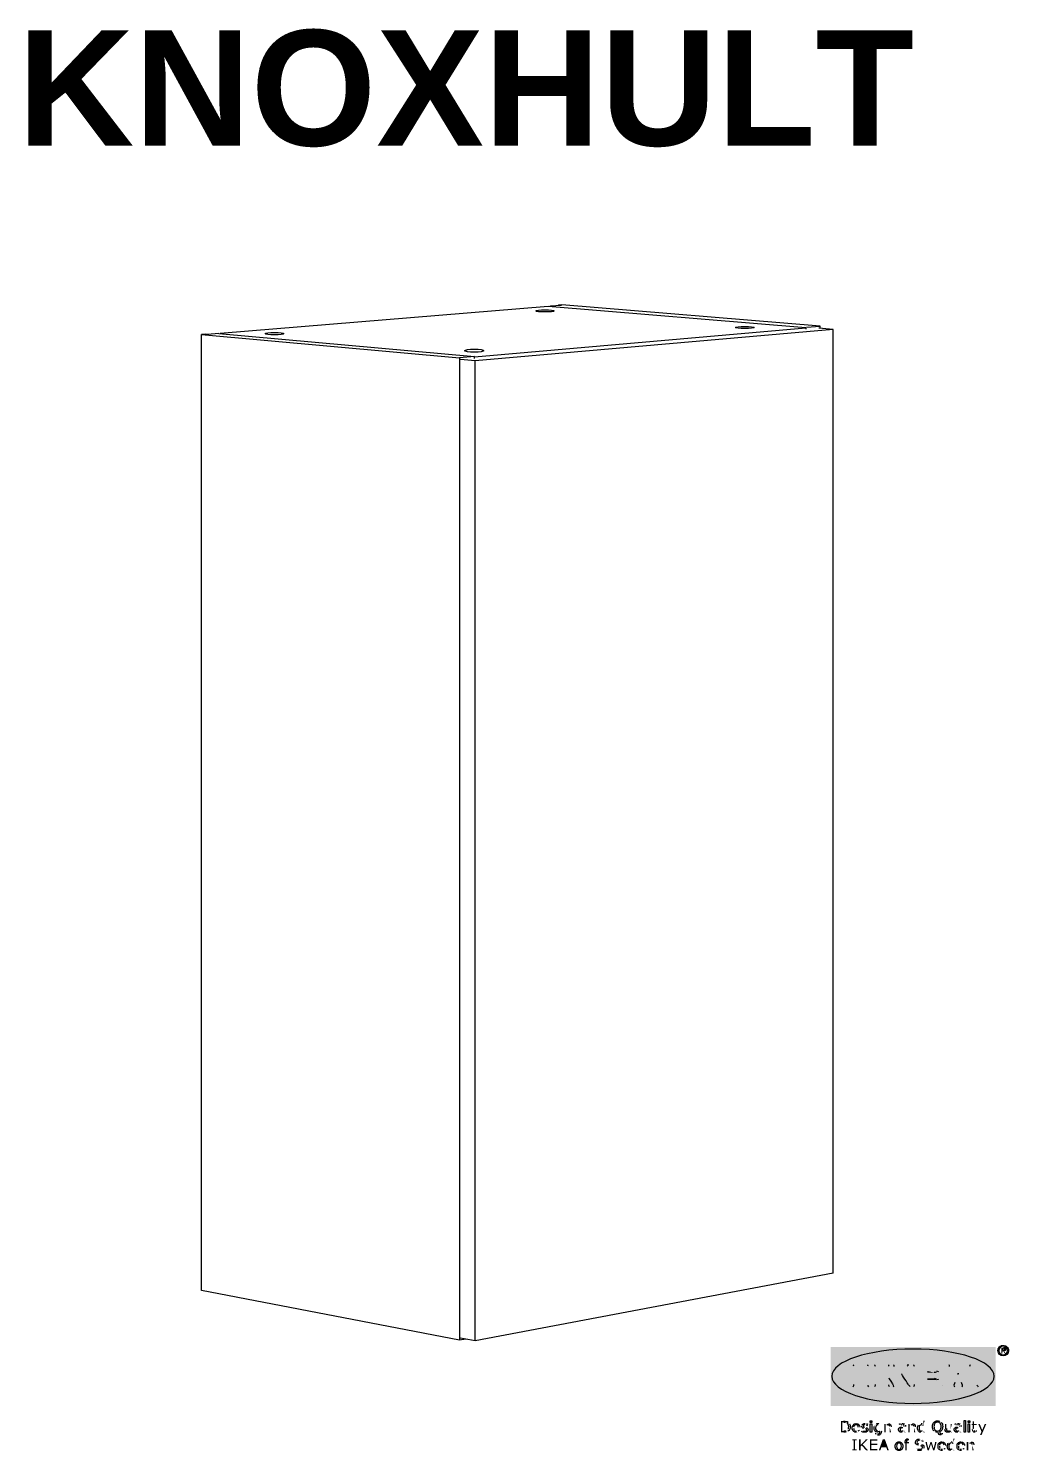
# Model space of a CAD drawing. Header units: metres. Extents: x -8.4 to 7.9, y -3.9 to 2.
# Drawn here: x -0.077 to 0.692, y -0.026 to 1.09 of the extents above; entities that cross this region are included whole.
import ezdxf

# ---------------------------------------------------------------- set-up
doc = ezdxf.new("R2010")
doc.units = ezdxf.units.M
doc.header["$MEASUREMENT"] = 0
for name, color, linetype, lineweight in [('PDF2_Geometry_Num_Penna__7', 7, 'Continuous', 18), ('PDF2_Solid Fills_Num_Penna__7', 7, 'Continuous', 18), ('PDF2_Text_Num_Penna__7', 7, 'Continuous', 18)]:
    doc.layers.add(name, color=color, linetype=linetype, lineweight=lineweight)
doc.styles.add('GENERATED_STYLE_1', font='')
doc.styles.get('GENERATED_STYLE_1').set_extended_font_data('Arial', bold=True)

msp = doc.modelspace()

# ---------------------------------------------------------------- hatches: boundary and pattern name
at = {"layer": 'PDF2_Geometry_Num_Penna__7', "linetype": 'Continuous', "lineweight": 18}
for points in [[(0.6866, 0.0504), (0.6877, 0.0552), (0.6859, 0.0552), (0.6859, 0.0504)], [(0.6881, 0.0525), (0.6866, 0.0525), (0.6874, 0.0525), (0.6887, 0.0504), (0.6895, 0.0504)], [(0.6334, 0.0355), (0.6278, 0.0369), (0.6278, 0.0355)], [(0.6611, 0.0402, 0.00499), (0.6668, 0.0258)], [(0.617, 0.0245), (0.6368, 0.0245), (0.6368, 0.0303), (0.6353, 0.0299), (0.6355, 0.0298), (0.6349, 0.0298)], [(0.6278, 0.0311), (0.6278, 0.0298), (0.6349, 0.0298), (0.6353, 0.0299), (0.6333, 0.0311)], [(0.6388, 0.0245, 0.102819), (0.6398, 0.0258)], [(0.5602, -0.0112), (0.5624, -0.0112), (0.5624, -0.0102), (0.5613, -0.0102), (0.5613, -0.0035), (0.5623, -0.0035), (0.5623, -0.0025), (0.5602, -0.0025)], [(0.5649, -0.004, 0.080957), (0.5638, -0.0036)], [(0.5639, -0.01, 0.094469), (0.565, -0.0096)], [(0.5643, -0.011, 0.082929), (0.5656, -0.0105)], [(0.565, -0.0096, 0.14331), (0.566, -0.0085)], [(0.567, -0.0046, 0.132837), (0.5656, -0.0032)], [(0.5708, -0.0098, 0.107539), (0.5715, -0.0102)], [(0.5724, -0.0103, 0.094428), (0.5738, -0.0101)], [(0.5724, -0.0113, 0.066662), (0.5736, -0.0111)], [(0.5736, -0.0111, 0.034295), (0.5748, -0.0108)], [(0.5747, -0.0096), (0.5748, -0.0108), (0.5748, -0.0096)], [(0.5766, -0.0057, 0.112119), (0.5764, -0.0065)], [(0.5765, -0.0095, 0.075637), (0.5776, -0.0102)], [(0.5802, -0.0056, 0.085818), (0.579, -0.0054)], [(0.5802, -0.0046, 0.058907), (0.5791, -0.0045)], [(0.587, -0.0053, 0.094407), (0.5864, -0.0064)], [(0.588, -0.0047, 0.108467), (0.587, -0.0053)], [(0.5889, -0.01, 0.092219), (0.5899, -0.0099)], [(0.59, -0.0055, 0.055886), (0.5892, -0.0055)], [(0.5899, -0.0099, 0.072986), (0.5908, -0.0094)], [(0.5908, -0.0049, 0.052646), (0.59, -0.0046)], [(0.5908, -0.0058, 0.051301), (0.59, -0.0055)], [(0.5952, -0.0047), (0.5941, -0.0047), (0.5941, -0.0112), (0.5952, -0.0112)], [(0.5962, -0.0047, 0.071312), (0.5952, -0.0054)], [(0.5961, -0.0057, 0.057261), (0.5952, -0.0063)], [(0.5974, -0.0045, 0.104481), (0.5962, -0.0047)], [(0.5984, -0.0075, 0.032494), (0.5984, -0.0066)], [(0.5995, -0.0112), (0.5984, -0.0075), (0.5984, -0.0112)], [(0.606, -0.0059), (0.6059, -0.0048), (0.6059, -0.0059)], [(0.6071, -0.0056, 0.038855), (0.606, -0.0059)], [(0.608, -0.0045, 0.043011), (0.6068, -0.0046)], [(0.6098, -0.0069, 0.015754), (0.608, -0.007)], [(0.6083, -0.0112, 0.052485), (0.6089, -0.011)], [(0.6089, -0.0101, 0.055178), (0.6098, -0.0096)], [(0.6096, -0.0061, 0.142718), (0.6093, -0.0057)], [(0.6109, -0.0112), (0.6098, -0.0105), (0.6098, -0.0112)], [(0.6107, -0.0057, 0.131406), (0.6101, -0.005)], [(0.6141, -0.0047), (0.613, -0.0047), (0.613, -0.0112), (0.6141, -0.0112)], [(0.6152, -0.0047, 0.071312), (0.6141, -0.0054)], [(0.615, -0.0057, 0.056735), (0.6141, -0.0063)], [(0.6163, -0.0045, 0.104681), (0.6152, -0.0047)], [(0.6174, -0.0075, 0.033868), (0.6173, -0.0066)], [(0.6185, -0.0112), (0.6174, -0.0075), (0.6174, -0.0112)], [(0.622, -0.0047, 0.108246), (0.6211, -0.0054)], [(0.6231, -0.0045, 0.105274), (0.622, -0.0047)], [(0.6228, -0.0113, 0.106162), (0.6239, -0.0111)], [(0.6241, -0.0055, 0.053407), (0.6233, -0.0055)], [(0.6239, -0.0111, 0.074291), (0.6249, -0.0105)], [(0.6249, -0.0049, 0.054098), (0.624, -0.0046)], [(0.624, -0.0101, 0.063911), (0.6249, -0.0096)], [(0.626, -0.0112), (0.6249, -0.0105), (0.6249, -0.0112)], [(0.633, -0.0101, 0.114708), (0.6343, -0.011)], [(0.6389, -0.0035, 0.111206), (0.6376, -0.0026)], [(0.6418, -0.0089), (0.6429, -0.0084), (0.6429, -0.0047), (0.6418, -0.0047)], [(0.6452, -0.0101, 0.062781), (0.6461, -0.0095)], [(0.6472, -0.0112), (0.6461, -0.0104), (0.6461, -0.0112)], [(0.6496, -0.0059), (0.6495, -0.0048), (0.6495, -0.0059)], [(0.6507, -0.0056, 0.038855), (0.6496, -0.0059)], [(0.6517, -0.0045, 0.043011), (0.6505, -0.0046)], [(0.6534, -0.0069, 0.015754), (0.6516, -0.007)], [(0.6519, -0.0112, 0.052485), (0.6525, -0.011)], [(0.6525, -0.0101, 0.055178), (0.6534, -0.0096)], [(0.6533, -0.0061, 0.142718), (0.6529, -0.0057)], [(0.6545, -0.0112), (0.6534, -0.0105), (0.6534, -0.0112)], [(0.6543, -0.0057, 0.131406), (0.6537, -0.005)], [(0.6634, -0.009), (0.6645, -0.0085), (0.6645, -0.0056), (0.6667, -0.0056), (0.6667, -0.0047), (0.6645, -0.0047), (0.6645, -0.0028), (0.6634, -0.0028), (0.6634, -0.0047), (0.6626, -0.0047), (0.6626, -0.0056), (0.6634, -0.0056)], [(0.6645, -0.0093, 0.107931), (0.6647, -0.0099)], [(0.6657, -0.0103, 0.065375), (0.6662, -0.0102)], [(0.6742, -0.0047), (0.673, -0.0047), (0.671, -0.0095), (0.669, -0.0047), (0.6678, -0.0047), (0.6704, -0.0108), (0.6692, -0.0135), (0.6704, -0.0135)], [(0.5725, -0.0254), (0.5725, -0.0246), (0.5713, -0.0246), (0.5713, -0.0177), (0.5725, -0.0177), (0.5725, -0.0168), (0.5691, -0.0168), (0.5691, -0.0177), (0.5702, -0.0177), (0.5702, -0.0246), (0.5691, -0.0246), (0.5691, -0.0254)], [(0.5814, -0.0254), (0.5773, -0.0209), (0.5812, -0.0168), (0.5798, -0.0168), (0.5756, -0.0213), (0.5756, -0.0168), (0.5744, -0.0168), (0.5744, -0.0254), (0.5756, -0.0254), (0.5756, -0.0225), (0.5764, -0.0216), (0.5799, -0.0254)], [(0.5886, -0.0254), (0.5886, -0.0244), (0.5841, -0.0244), (0.5841, -0.0212), (0.5886, -0.0212), (0.5886, -0.0202), (0.5841, -0.0202), (0.5841, -0.0178), (0.5886, -0.0178), (0.5886, -0.0168), (0.5829, -0.0168), (0.5829, -0.0254)], [(0.5868, -0.0133, 0.032547), (0.5878, -0.0135)], [(0.5877, -0.0125, 0.06501), (0.5889, -0.0126)], [(0.5878, -0.0135, 0.036092), (0.5888, -0.0136)], [(0.5977, -0.0254), (0.5946, -0.0168), (0.593, -0.0168), (0.5899, -0.0254), (0.5911, -0.0254), (0.5919, -0.023), (0.5957, -0.023), (0.5965, -0.0254)], [(0.6116, -0.0187), (0.6106, -0.0187), (0.6106, -0.0189), (0.6098, -0.0189), (0.6098, -0.0199), (0.6106, -0.0199), (0.6106, -0.0254), (0.6117, -0.0254), (0.6117, -0.0199), (0.6136, -0.0199), (0.6136, -0.0189), (0.6116, -0.0189)], [(0.6236, -0.0168, 0.056195), (0.6219, -0.0166)], [(0.6235, -0.0179, 0.083293), (0.6219, -0.0176)], [(0.6229, -0.0219, 0.02782), (0.622, -0.0217)], [(0.6233, -0.0208, 0.021594), (0.6222, -0.0205)], [(0.6249, -0.0172, 0.045831), (0.6236, -0.0168)], [(0.6352, -0.0189), (0.6341, -0.0189), (0.6329, -0.024), (0.6313, -0.0189), (0.6304, -0.0189), (0.6287, -0.024), (0.6275, -0.0189), (0.6264, -0.0189), (0.6281, -0.0254), (0.6291, -0.0254), (0.6308, -0.0204), (0.6325, -0.0254), (0.6335, -0.0254)], [(0.6454, -0.019, 0.108032), (0.6445, -0.0197)], [(0.6465, -0.0188, 0.105274), (0.6454, -0.019)], [(0.6475, -0.0198, 0.053665), (0.6467, -0.0198)], [(0.6482, -0.0192, 0.054558), (0.6474, -0.0189)], [(0.66, -0.0189), (0.6589, -0.0189), (0.6589, -0.0254), (0.66, -0.0254)], [(0.6611, -0.019, 0.071784), (0.66, -0.0197)], [(0.6609, -0.02, 0.057261), (0.66, -0.0206)], [(0.6622, -0.0188, 0.104681), (0.6611, -0.019)], [(0.6633, -0.0217, 0.033868), (0.6632, -0.0209)], [(0.6643, -0.0254), (0.6633, -0.0217), (0.6633, -0.0254)], [(0.6186, -0.0249, 0.046954), (0.6201, -0.0254)], [(0.6187, -0.0235, 0.091625), (0.6202, -0.0243)], [(0.6233, -0.0254, 0.08805), (0.6244, -0.0248)], [(0.6244, -0.0248, 0.114633), (0.625, -0.024)], [(0.638, -0.0241, 0.107539), (0.6388, -0.0245)], [(0.6397, -0.0246, 0.094428), (0.641, -0.0244)], [(0.6397, -0.0256, 0.066543), (0.6409, -0.0254)], [(0.6409, -0.0254, 0.03399), (0.642, -0.0251)], [(0.642, -0.0239), (0.642, -0.0251), (0.642, -0.0239)], [(0.6462, -0.0256, 0.105962), (0.6473, -0.0254)], [(0.6473, -0.0254, 0.073837), (0.6482, -0.0248)], [(0.6474, -0.0244, 0.064411), (0.6482, -0.0238)], [(0.6493, -0.0254), (0.6482, -0.0248), (0.6482, -0.0254)], [(0.6529, -0.0241, 0.10704), (0.6537, -0.0245)], [(0.6546, -0.0246, 0.094428), (0.6559, -0.0244)], [(0.6546, -0.0256, 0.066543), (0.6558, -0.0254)], [(0.6558, -0.0254, 0.03399), (0.6569, -0.0251)], [(0.6569, -0.0239), (0.6569, -0.0251), (0.6569, -0.0239)]]:
    msp.add_hatch(color=7, dxfattribs=at).paths.add_polyline_path(points)
at = {"layer": 'PDF2_Solid Fills_Num_Penna__7', "linetype": 'Continuous', "lineweight": 18}
for points in [[(0.6815, 0.0557), (0.552, 0.0557), (0.552, 0.0093), (0.6815, 0.0093)], [(0.6876, 0.0546), (0.6866, 0.0546), (0.6866, 0.0531)], [(0.5908, -0.0049), (0.5909, -0.0047), (0.5919, -0.0047)], [(0.6249, -0.0049), (0.6249, -0.0021), (0.626, -0.0021)], [(0.6461, -0.0095), (0.6461, -0.0047), (0.6472, -0.0047)], [(0.5953, -0.022), (0.5938, -0.0178), (0.5923, -0.022)], [(0.6482, -0.0192), (0.6482, -0.0164), (0.6493, -0.0164)]]:
    msp.add_hatch(color=7, dxfattribs=at).paths.add_polyline_path(points)

# ---------------------------------------------------------------- linework, layer by layer
at = {"layer": 'PDF2_Geometry_Num_Penna__7', "color": 7, "linetype": 'Continuous', "lineweight": 18, "flags": 128}
for points in [[(0.3305, 0.8722), (0.0732, 0.8508)], [(0.5327, 0.8553), (0.3305, 0.8722)], [(0.3325, 0.8725), (0.3407, 0.8732)], [(0.3325, 0.872), (0.3325, 0.8725)], [(0.3407, 0.8732), (0.3387, 0.8733), (0.3414, 0.8735)], [(0.544, 0.8567), (0.3414, 0.8735)], [(0.0635, 0.8501), (0.0615, 0.8503), (0.0586, 0.85)], [(0.0586, 0.85), (0.2611, 0.8319)], [(0.2611, 0.0609), (0.0586, 0.1), (0.0586, 0.85)], [(0.0723, 0.8508), (0.0635, 0.8501)], [(0.0723, 0.8508), (0.2728, 0.8329)], [(0.2728, 0.8325), (0.5327, 0.8553)], [(0.5542, 0.8541), (0.2734, 0.8294)], [(0.5327, 0.8553), (0.5327, 0.8542)], [(0.5331, 0.8558), (0.544, 0.8567)], [(0.5542, 0.8541), (0.5427, 0.8551)], [(0.544, 0.855), (0.544, 0.8567)], [(0.5542, 0.1136), (0.5542, 0.8541)], [(0.2728, 0.8314), (0.2728, 0.8329), (0.2611, 0.8319)], [(0.2611, 0.8319), (0.2611, 0.0609)], [(0.2734, 0.0604), (0.2734, 0.8294), (0.2618, 0.8304)], [(0.5542, 0.1136), (0.2734, 0.0604), (0.2618, 0.0626)], [(0.2659, 0.0618), (0.2611, 0.0609)]]:
    msp.add_lwpolyline(points, dxfattribs=at)
at = {"layer": 'PDF2_Geometry_Num_Penna__7', "color": 7, "linetype": 'Continuous', "lineweight": 18}
for points in [[(0.3208, 0.8686), (0.3208, 0.869), (0.3241, 0.8694), (0.3281, 0.8694)], [(0.3281, 0.8678), (0.3241, 0.8678), (0.3208, 0.8681), (0.3208, 0.8686)], [(0.3281, 0.8694), (0.3321, 0.8694), (0.3353, 0.869), (0.3353, 0.8686)], [(0.3353, 0.8686), (0.3353, 0.8681), (0.3321, 0.8678), (0.3281, 0.8678)], [(0.1086, 0.8509), (0.1086, 0.8514), (0.1119, 0.8518), (0.116, 0.8518)], [(0.116, 0.8499), (0.1119, 0.8499), (0.1086, 0.8503), (0.1086, 0.8509)], [(0.116, 0.8518), (0.12, 0.8518), (0.1233, 0.8514), (0.1233, 0.8509)], [(0.1233, 0.8509), (0.1233, 0.8503), (0.12, 0.8499), (0.116, 0.8499)], [(0.4775, 0.8556), (0.4775, 0.856), (0.4808, 0.8564), (0.4848, 0.8564)], [(0.4848, 0.8547), (0.4808, 0.8547), (0.4775, 0.8551), (0.4775, 0.8556)], [(0.4848, 0.8564), (0.4889, 0.8564), (0.4922, 0.856), (0.4922, 0.8556)], [(0.4922, 0.8556), (0.4922, 0.8551), (0.4889, 0.8547), (0.4848, 0.8547)], [(0.265, 0.8374), (0.265, 0.838), (0.2684, 0.8386), (0.2726, 0.8386)], [(0.2726, 0.8362), (0.2684, 0.8362), (0.265, 0.8367), (0.265, 0.8374)], [(0.2726, 0.8386), (0.2768, 0.8386), (0.2801, 0.838), (0.2801, 0.8374)], [(0.2801, 0.8374), (0.2801, 0.8367), (0.2768, 0.8362), (0.2726, 0.8362)], [(0.6874, 0.0563), (0.6856, 0.0563), (0.6841, 0.0548), (0.6841, 0.0528)], [(0.6908, 0.0528), (0.6908, 0.0548), (0.6893, 0.0563), (0.6874, 0.0563)], [(0.6167, 0.054), (0.5816, 0.054), (0.553, 0.0444), (0.553, 0.0327)], [(0.6804, 0.0327), (0.6804, 0.0444), (0.6519, 0.054), (0.6167, 0.054)], [(0.6874, 0.0487), (0.6852, 0.0487), (0.6833, 0.0504), (0.6833, 0.0528)], [(0.6841, 0.0528), (0.6841, 0.0508), (0.6856, 0.0494), (0.6874, 0.0494)], [(0.6874, 0.0531), (0.688, 0.0531), (0.6886, 0.0532), (0.6886, 0.0539)], [(0.6874, 0.0494), (0.6893, 0.0494), (0.6908, 0.0508), (0.6908, 0.0528)], [(0.6916, 0.0528), (0.6916, 0.0504), (0.6897, 0.0487), (0.6874, 0.0487)], [(0.6886, 0.0539), (0.6886, 0.0545), (0.6881, 0.0546), (0.6876, 0.0546)], [(0.6877, 0.0552), (0.6888, 0.0552), (0.6893, 0.0548), (0.6893, 0.0538)], [(0.6893, 0.0538), (0.6893, 0.053), (0.6888, 0.0526), (0.6881, 0.0525)], [(0.5703, 0.0405), (0.5703, 0.0413), (0.5698, 0.0416), (0.5698, 0.0416)], [(0.5816, 0.0416), (0.5816, 0.0416), (0.5811, 0.0413), (0.5811, 0.0405)], [(0.5866, 0.0416), (0.5866, 0.0416), (0.5871, 0.0413), (0.5871, 0.0405)], [(0.5976, 0.0405), (0.5976, 0.0413), (0.5981, 0.0416), (0.5981, 0.0416)], [(0.6015, 0.0416), (0.6015, 0.0416), (0.6021, 0.0412), (0.6016, 0.0403)], [(0.6132, 0.0259), (0.6127, 0.0266), (0.6077, 0.0346), (0.6077, 0.0346)], [(0.6121, 0.0406), (0.6126, 0.0413), (0.6131, 0.0416), (0.6131, 0.0416)], [(0.6131, 0.0416), (0.6131, 0.0416), (0.6123, 0.0416), (0.6123, 0.0416)], [(0.6171, 0.0416), (0.6171, 0.0416), (0.6176, 0.0413), (0.6176, 0.0405)], [(0.6349, 0.0359), (0.6346, 0.0356), (0.6337, 0.0355), (0.6334, 0.0355)], [(0.635, 0.0369), (0.6361, 0.0369), (0.6368, 0.0361), (0.6368, 0.0361)], [(0.6452, 0.0402), (0.6456, 0.0411), (0.645, 0.0416), (0.645, 0.0416)], [(0.6521, 0.035), (0.6521, 0.035), (0.652, 0.0345), (0.6519, 0.0341)], [(0.6522, 0.0341), (0.6521, 0.0345), (0.6521, 0.035), (0.6521, 0.035)], [(0.6614, 0.0416), (0.6614, 0.0416), (0.6608, 0.0411), (0.6611, 0.0402)], [(0.553, 0.0327), (0.553, 0.0209), (0.5816, 0.0114), (0.6167, 0.0114)], [(0.5697, 0.0245), (0.5703, 0.0248), (0.5703, 0.0259), (0.5703, 0.0261)], [(0.5811, 0.0258), (0.5811, 0.0256), (0.5812, 0.0248), (0.5817, 0.0245)], [(0.5871, 0.0261), (0.5871, 0.0259), (0.5872, 0.0248), (0.5865, 0.0245)], [(0.5976, 0.0315), (0.5976, 0.0315), (0.6009, 0.0263), (0.6012, 0.0256)], [(0.5982, 0.0245), (0.5976, 0.0249), (0.5976, 0.0258), (0.5976, 0.026)], [(0.6012, 0.0256), (0.6015, 0.0247), (0.6012, 0.0245), (0.6012, 0.0245)], [(0.6144, 0.0247), (0.6141, 0.025), (0.6137, 0.0253), (0.6132, 0.0259)], [(0.6167, 0.0114), (0.6519, 0.0114), (0.6804, 0.0209), (0.6804, 0.0327)], [(0.6176, 0.0261), (0.6176, 0.0259), (0.6177, 0.0248), (0.617, 0.0245)], [(0.6333, 0.0311), (0.6337, 0.0311), (0.6346, 0.031), (0.6349, 0.0307)], [(0.6368, 0.0303), (0.6368, 0.0303), (0.6364, 0.0298), (0.6355, 0.0298)], [(0.6488, 0.0258), (0.6486, 0.0251), (0.6491, 0.0245), (0.6491, 0.0245)], [(0.6496, 0.0279), (0.6496, 0.0279), (0.649, 0.0265), (0.6488, 0.0258)], [(0.6555, 0.0258), (0.6553, 0.0265), (0.6547, 0.0279), (0.6547, 0.0279)], [(0.6552, 0.0245), (0.6552, 0.0245), (0.6557, 0.0251), (0.6555, 0.0258)], [(0.6668, 0.0258), (0.6673, 0.0249), (0.6679, 0.0245), (0.6679, 0.0245)], [(0.5623, -0.0025), (0.5632, -0.0025), (0.5639, -0.0025), (0.5644, -0.0027)], [(0.5638, -0.0036), (0.5634, -0.0035), (0.5629, -0.0035), (0.5624, -0.0035)], [(0.5624, -0.0102), (0.563, -0.0102), (0.5634, -0.0101), (0.5639, -0.01)], [(0.5643, -0.011), (0.5638, -0.0111), (0.5632, -0.0112), (0.5624, -0.0112)], [(0.5644, -0.0027), (0.5649, -0.0028), (0.5653, -0.003), (0.5656, -0.0032)], [(0.5659, -0.0051), (0.5657, -0.0046), (0.5653, -0.0043), (0.5649, -0.004)], [(0.567, -0.009), (0.5666, -0.0096), (0.5662, -0.0101), (0.5656, -0.0105)], [(0.5663, -0.0068), (0.5663, -0.0061), (0.5662, -0.0056), (0.5659, -0.0051)], [(0.566, -0.0085), (0.5662, -0.008), (0.5663, -0.0075), (0.5663, -0.0068)], [(0.567, -0.0046), (0.5673, -0.0053), (0.5675, -0.006), (0.5675, -0.0068)], [(0.5675, -0.0068), (0.5675, -0.0076), (0.5673, -0.0083), (0.567, -0.009)], [(0.569, -0.0079), (0.569, -0.0069), (0.5693, -0.006), (0.5699, -0.0054)], [(0.5699, -0.0104), (0.5693, -0.0098), (0.569, -0.009), (0.569, -0.0079)], [(0.5699, -0.0054), (0.5704, -0.0048), (0.5712, -0.0045), (0.5722, -0.0045)], [(0.5724, -0.0113), (0.5714, -0.0113), (0.5705, -0.011), (0.5699, -0.0104)], [(0.5707, -0.0059), (0.5704, -0.0062), (0.5702, -0.0067), (0.5701, -0.0072)], [(0.5701, -0.008), (0.5701, -0.0084), (0.5702, -0.0088), (0.5703, -0.0091)], [(0.5703, -0.0091), (0.5704, -0.0094), (0.5706, -0.0096), (0.5708, -0.0098)], [(0.5721, -0.0054), (0.5715, -0.0054), (0.571, -0.0055), (0.5707, -0.0059)], [(0.5715, -0.0102), (0.5718, -0.0103), (0.5721, -0.0103), (0.5724, -0.0103)], [(0.5734, -0.0058), (0.5731, -0.0055), (0.5727, -0.0054), (0.5721, -0.0054)], [(0.5722, -0.0045), (0.573, -0.0045), (0.5737, -0.0047), (0.5742, -0.0052)], [(0.5738, -0.0072), (0.5738, -0.0066), (0.5737, -0.0062), (0.5734, -0.0058)], [(0.5738, -0.0101), (0.5742, -0.0099), (0.5745, -0.0097), (0.5747, -0.0096)], [(0.5742, -0.0052), (0.5747, -0.0058), (0.5749, -0.0065), (0.5749, -0.0074)], [(0.5768, -0.0076), (0.5766, -0.0073), (0.5764, -0.0069), (0.5764, -0.0065)], [(0.5774, -0.0111), (0.577, -0.011), (0.5767, -0.0109), (0.5764, -0.0108)], [(0.5766, -0.0057), (0.5767, -0.0055), (0.5769, -0.0053), (0.5771, -0.0051)], [(0.578, -0.0082), (0.5774, -0.0081), (0.577, -0.0078), (0.5768, -0.0076)], [(0.5771, -0.0051), (0.5773, -0.0049), (0.5776, -0.0048), (0.5779, -0.0047)], [(0.5787, -0.0113), (0.5783, -0.0113), (0.5778, -0.0112), (0.5774, -0.0111)], [(0.578, -0.0056), (0.5777, -0.0058), (0.5776, -0.006), (0.5776, -0.0063)], [(0.5776, -0.0063), (0.5776, -0.0066), (0.5776, -0.0068), (0.5778, -0.0069)], [(0.5776, -0.0102), (0.578, -0.0103), (0.5784, -0.0104), (0.5788, -0.0104)], [(0.5778, -0.0069), (0.578, -0.0071), (0.5782, -0.0072), (0.5786, -0.0073)], [(0.5779, -0.0047), (0.5783, -0.0045), (0.5786, -0.0045), (0.5791, -0.0045)], [(0.579, -0.0054), (0.5786, -0.0054), (0.5782, -0.0055), (0.578, -0.0056)], [(0.5807, -0.0107), (0.5803, -0.0111), (0.5796, -0.0113), (0.5787, -0.0113)], [(0.5788, -0.0104), (0.5793, -0.0104), (0.5797, -0.0103), (0.58, -0.0101)], [(0.5801, -0.0088), (0.58, -0.0087), (0.5797, -0.0086), (0.5793, -0.0085)], [(0.5799, -0.0075), (0.5804, -0.0077), (0.5808, -0.0079), (0.5811, -0.0081)], [(0.58, -0.0101), (0.5802, -0.01), (0.5804, -0.0097), (0.5804, -0.0094)], [(0.5804, -0.0094), (0.5804, -0.0092), (0.5803, -0.009), (0.5801, -0.0088)], [(0.5802, -0.0046), (0.5806, -0.0047), (0.581, -0.0048), (0.5812, -0.005)], [(0.5812, -0.0062), (0.5809, -0.0059), (0.5806, -0.0058), (0.5802, -0.0056)], [(0.5815, -0.0093), (0.5815, -0.0099), (0.5812, -0.0104), (0.5807, -0.0107)], [(0.5811, -0.0081), (0.5813, -0.0084), (0.5815, -0.0088), (0.5815, -0.0093)], [(0.5862, -0.0078), (0.5862, -0.0073), (0.5862, -0.0068), (0.5864, -0.0064)], [(0.5868, -0.0102), (0.5864, -0.0096), (0.5862, -0.0089), (0.5862, -0.0078)], [(0.5887, -0.0111), (0.5879, -0.0111), (0.5873, -0.0108), (0.5868, -0.0102)], [(0.5878, -0.0061), (0.5875, -0.0065), (0.5873, -0.007), (0.5873, -0.0078)], [(0.5873, -0.0078), (0.5873, -0.0085), (0.5874, -0.0091), (0.5877, -0.0095)], [(0.5877, -0.0095), (0.5879, -0.0099), (0.5883, -0.01), (0.5889, -0.01)], [(0.5892, -0.0055), (0.5886, -0.0055), (0.5881, -0.0057), (0.5878, -0.0061)], [(0.588, -0.0047), (0.5883, -0.0045), (0.5887, -0.0045), (0.589, -0.0045)], [(0.5898, -0.0109), (0.5895, -0.011), (0.5892, -0.0111), (0.5887, -0.0111)], [(0.589, -0.0045), (0.5894, -0.0045), (0.5897, -0.0045), (0.59, -0.0046)], [(0.5908, -0.0103), (0.5905, -0.0105), (0.5901, -0.0107), (0.5898, -0.0109)], [(0.5907, -0.0116), (0.5908, -0.0114), (0.5908, -0.0111), (0.5908, -0.0109)], [(0.5919, -0.0104), (0.5919, -0.0115), (0.5916, -0.0123), (0.5911, -0.0128)], [(0.597, -0.0055), (0.5967, -0.0055), (0.5964, -0.0056), (0.5961, -0.0057)], [(0.5978, -0.0056), (0.5976, -0.0056), (0.5973, -0.0055), (0.597, -0.0055)], [(0.5974, -0.0045), (0.5981, -0.0045), (0.5986, -0.0047), (0.599, -0.0051)], [(0.5982, -0.006), (0.5981, -0.0058), (0.5979, -0.0057), (0.5978, -0.0056)], [(0.5984, -0.0066), (0.5983, -0.0063), (0.5983, -0.0061), (0.5982, -0.006)], [(0.599, -0.0051), (0.5993, -0.0055), (0.5995, -0.0061), (0.5995, -0.0069)], [(0.6053, -0.0093), (0.6053, -0.0088), (0.6054, -0.0084), (0.6056, -0.0081)], [(0.6059, -0.0107), (0.6055, -0.0104), (0.6053, -0.0099), (0.6053, -0.0093)], [(0.6056, -0.0081), (0.6059, -0.0078), (0.6062, -0.0075), (0.6066, -0.0074)], [(0.6059, -0.0048), (0.6061, -0.0047), (0.6064, -0.0047), (0.6068, -0.0046)], [(0.6074, -0.0113), (0.6068, -0.0113), (0.6064, -0.0111), (0.6059, -0.0107)], [(0.6068, -0.0084), (0.6066, -0.0086), (0.6065, -0.0089), (0.6065, -0.0092)], [(0.6065, -0.0092), (0.6065, -0.0096), (0.6066, -0.0098), (0.6068, -0.01)], [(0.6066, -0.0074), (0.6069, -0.0072), (0.6074, -0.0071), (0.608, -0.007)], [(0.6075, -0.008), (0.6072, -0.0081), (0.6069, -0.0082), (0.6068, -0.0084)], [(0.6068, -0.01), (0.607, -0.0102), (0.6074, -0.0103), (0.6078, -0.0103)], [(0.608, -0.0055), (0.6077, -0.0055), (0.6074, -0.0055), (0.6071, -0.0056)], [(0.6086, -0.0078), (0.6081, -0.0079), (0.6078, -0.0079), (0.6075, -0.008)], [(0.6078, -0.0103), (0.6082, -0.0103), (0.6086, -0.0102), (0.6089, -0.0101)], [(0.608, -0.0045), (0.6085, -0.0045), (0.6089, -0.0045), (0.6092, -0.0046)], [(0.6093, -0.0057), (0.6091, -0.0056), (0.6089, -0.0055), (0.6087, -0.0055)], [(0.6092, -0.0046), (0.6096, -0.0047), (0.6099, -0.0048), (0.6101, -0.005)], [(0.6098, -0.0067), (0.6098, -0.0064), (0.6097, -0.0062), (0.6096, -0.0061)], [(0.6107, -0.0057), (0.6108, -0.006), (0.6109, -0.0063), (0.6109, -0.0067)], [(0.616, -0.0055), (0.6157, -0.0055), (0.6154, -0.0056), (0.615, -0.0057)], [(0.6167, -0.0056), (0.6165, -0.0056), (0.6163, -0.0055), (0.616, -0.0055)], [(0.6163, -0.0045), (0.617, -0.0045), (0.6175, -0.0047), (0.6179, -0.0051)], [(0.6171, -0.006), (0.617, -0.0058), (0.6169, -0.0057), (0.6167, -0.0056)], [(0.6173, -0.0066), (0.6173, -0.0063), (0.6172, -0.0061), (0.6171, -0.006)], [(0.6179, -0.0051), (0.6183, -0.0055), (0.6185, -0.0061), (0.6185, -0.0069)], [(0.6203, -0.008), (0.6203, -0.0074), (0.6203, -0.0069), (0.6205, -0.0065)], [(0.6209, -0.0104), (0.6205, -0.0098), (0.6203, -0.009), (0.6203, -0.008)], [(0.6205, -0.0065), (0.6206, -0.006), (0.6209, -0.0057), (0.6211, -0.0054)], [(0.6228, -0.0113), (0.622, -0.0113), (0.6214, -0.011), (0.6209, -0.0104)], [(0.6219, -0.0061), (0.6216, -0.0065), (0.6214, -0.0071), (0.6214, -0.0079)], [(0.6214, -0.0079), (0.6214, -0.0087), (0.6215, -0.0093), (0.6218, -0.0097)], [(0.6218, -0.0097), (0.622, -0.0101), (0.6225, -0.0103), (0.623, -0.0103)], [(0.6233, -0.0055), (0.6227, -0.0055), (0.6222, -0.0057), (0.6219, -0.0061)], [(0.623, -0.0103), (0.6234, -0.0103), (0.6237, -0.0102), (0.624, -0.0101)], [(0.6231, -0.0045), (0.6235, -0.0045), (0.6238, -0.0045), (0.624, -0.0046)], [(0.6249, -0.0058), (0.6246, -0.0057), (0.6243, -0.0056), (0.6241, -0.0055)], [(0.6319, -0.0068), (0.6319, -0.0061), (0.632, -0.0055), (0.6322, -0.0049)], [(0.6322, -0.0087), (0.632, -0.0082), (0.6319, -0.0075), (0.6319, -0.0068)], [(0.6322, -0.0049), (0.6324, -0.0044), (0.6326, -0.0039), (0.633, -0.0035)], [(0.633, -0.0101), (0.6326, -0.0098), (0.6324, -0.0093), (0.6322, -0.0087)], [(0.633, -0.0035), (0.6333, -0.0031), (0.6338, -0.0028), (0.6343, -0.0026)], [(0.6339, -0.0042), (0.6334, -0.0048), (0.6331, -0.0057), (0.6331, -0.0068)], [(0.6331, -0.0068), (0.6331, -0.008), (0.6334, -0.0088), (0.6339, -0.0094)], [(0.6359, -0.0033), (0.6351, -0.0033), (0.6344, -0.0036), (0.6339, -0.0042)], [(0.6339, -0.0094), (0.6344, -0.01), (0.6351, -0.0103), (0.6359, -0.0103)], [(0.6343, -0.0026), (0.6348, -0.0024), (0.6353, -0.0023), (0.6359, -0.0023)], [(0.6359, -0.0113), (0.6353, -0.0113), (0.6348, -0.0112), (0.6343, -0.011)], [(0.6359, -0.0023), (0.6365, -0.0023), (0.6371, -0.0024), (0.6376, -0.0026)], [(0.638, -0.0042), (0.6375, -0.0036), (0.6368, -0.0033), (0.6359, -0.0033)], [(0.6359, -0.0103), (0.6368, -0.0103), (0.6375, -0.01), (0.638, -0.0094)], [(0.6393, -0.0095), (0.6389, -0.0102), (0.6383, -0.0107), (0.6376, -0.011)], [(0.6376, -0.011), (0.6376, -0.0115), (0.6377, -0.0118), (0.6379, -0.0121)], [(0.6388, -0.0068), (0.6388, -0.0057), (0.6385, -0.0048), (0.638, -0.0042)], [(0.638, -0.0094), (0.6385, -0.0088), (0.6388, -0.008), (0.6388, -0.0068)], [(0.6389, -0.0035), (0.6392, -0.0039), (0.6395, -0.0043), (0.6397, -0.0049)], [(0.64, -0.0068), (0.64, -0.0079), (0.6397, -0.0088), (0.6393, -0.0095)], [(0.6397, -0.0049), (0.6399, -0.0055), (0.64, -0.0061), (0.64, -0.0068)], [(0.6424, -0.0107), (0.642, -0.0103), (0.6418, -0.0097), (0.6418, -0.0089)], [(0.644, -0.0113), (0.6433, -0.0113), (0.6427, -0.0111), (0.6424, -0.0107)], [(0.6429, -0.0084), (0.6429, -0.0087), (0.6429, -0.009), (0.6429, -0.0092)], [(0.6429, -0.0092), (0.643, -0.0094), (0.643, -0.0096), (0.6431, -0.0098)], [(0.6431, -0.0098), (0.6432, -0.01), (0.6434, -0.0101), (0.6435, -0.0102)], [(0.6435, -0.0102), (0.6437, -0.0102), (0.6439, -0.0103), (0.6443, -0.0103)], [(0.6451, -0.0111), (0.6447, -0.0113), (0.6444, -0.0113), (0.644, -0.0113)], [(0.6443, -0.0103), (0.6445, -0.0103), (0.6449, -0.0102), (0.6452, -0.0101)], [(0.6461, -0.0104), (0.6458, -0.0107), (0.6454, -0.0109), (0.6451, -0.0111)], [(0.649, -0.0093), (0.649, -0.0088), (0.6491, -0.0084), (0.6493, -0.0081)], [(0.6496, -0.0107), (0.6492, -0.0104), (0.649, -0.0099), (0.649, -0.0093)], [(0.6493, -0.0081), (0.6495, -0.0078), (0.6498, -0.0075), (0.6502, -0.0074)], [(0.6495, -0.0048), (0.6498, -0.0047), (0.6501, -0.0047), (0.6505, -0.0046)], [(0.6511, -0.0113), (0.6505, -0.0113), (0.65, -0.0111), (0.6496, -0.0107)], [(0.6504, -0.0084), (0.6502, -0.0086), (0.6501, -0.0089), (0.6501, -0.0092)], [(0.6501, -0.0092), (0.6501, -0.0096), (0.6502, -0.0098), (0.6504, -0.01)], [(0.6502, -0.0074), (0.6506, -0.0072), (0.6511, -0.0071), (0.6516, -0.007)], [(0.6512, -0.008), (0.6508, -0.0081), (0.6506, -0.0082), (0.6504, -0.0084)], [(0.6504, -0.01), (0.6507, -0.0102), (0.651, -0.0103), (0.6515, -0.0103)], [(0.6517, -0.0055), (0.6514, -0.0055), (0.6511, -0.0055), (0.6507, -0.0056)], [(0.6522, -0.0078), (0.6518, -0.0079), (0.6514, -0.0079), (0.6512, -0.008)], [(0.6515, -0.0103), (0.6519, -0.0103), (0.6522, -0.0102), (0.6525, -0.0101)], [(0.6517, -0.0045), (0.6521, -0.0045), (0.6525, -0.0045), (0.6529, -0.0046)], [(0.6529, -0.0057), (0.6527, -0.0056), (0.6526, -0.0055), (0.6523, -0.0055)], [(0.6529, -0.0046), (0.6532, -0.0047), (0.6535, -0.0048), (0.6537, -0.005)], [(0.6534, -0.0067), (0.6534, -0.0064), (0.6534, -0.0062), (0.6533, -0.0061)], [(0.6543, -0.0057), (0.6544, -0.006), (0.6545, -0.0063), (0.6545, -0.0067)], [(0.6639, -0.0107), (0.6635, -0.0104), (0.6634, -0.0098), (0.6634, -0.009)], [(0.6654, -0.0113), (0.6647, -0.0113), (0.6642, -0.0111), (0.6639, -0.0107)], [(0.6647, -0.0099), (0.6647, -0.01), (0.6649, -0.0101), (0.665, -0.0102)], [(0.665, -0.0102), (0.6652, -0.0103), (0.6654, -0.0103), (0.6657, -0.0103)], [(0.6662, -0.0102), (0.6664, -0.0102), (0.6666, -0.0101), (0.6667, -0.0101)], [(0.5869, -0.0122), (0.5871, -0.0123), (0.5874, -0.0124), (0.5877, -0.0125)], [(0.5911, -0.0128), (0.5906, -0.0134), (0.5899, -0.0136), (0.5888, -0.0136)], [(0.5889, -0.0126), (0.5893, -0.0126), (0.5896, -0.0126), (0.5898, -0.0125)], [(0.5898, -0.0125), (0.5901, -0.0124), (0.5903, -0.0123), (0.5904, -0.0121)], [(0.5904, -0.0121), (0.5905, -0.012), (0.5906, -0.0118), (0.5907, -0.0116)], [(0.6027, -0.0222), (0.6027, -0.0211), (0.603, -0.0203), (0.6035, -0.0197)], [(0.6035, -0.0247), (0.603, -0.0241), (0.6027, -0.0233), (0.6027, -0.0222)], [(0.6035, -0.0197), (0.604, -0.0191), (0.6048, -0.0188), (0.6057, -0.0188)], [(0.6043, -0.0203), (0.604, -0.0207), (0.6038, -0.0214), (0.6038, -0.0222)], [(0.6038, -0.0222), (0.6038, -0.023), (0.604, -0.0236), (0.6043, -0.0241)], [(0.6057, -0.0197), (0.6051, -0.0197), (0.6046, -0.0199), (0.6043, -0.0203)], [(0.6057, -0.0188), (0.6066, -0.0188), (0.6073, -0.0191), (0.6079, -0.0197)], [(0.6071, -0.0203), (0.6067, -0.0199), (0.6063, -0.0197), (0.6057, -0.0197)], [(0.6076, -0.0222), (0.6076, -0.0214), (0.6074, -0.0207), (0.6071, -0.0203)], [(0.6071, -0.0241), (0.6074, -0.0236), (0.6076, -0.023), (0.6076, -0.0222)], [(0.6083, -0.0112), (0.608, -0.0113), (0.6078, -0.0113), (0.6074, -0.0113)], [(0.6079, -0.0197), (0.6084, -0.0203), (0.6087, -0.0211), (0.6087, -0.0222)], [(0.6087, -0.0222), (0.6087, -0.0233), (0.6084, -0.0241), (0.6079, -0.0247)], [(0.6106, -0.0187), (0.6106, -0.018), (0.6107, -0.0174), (0.6111, -0.017)], [(0.6111, -0.017), (0.6115, -0.0165), (0.6121, -0.0163), (0.6128, -0.0163)], [(0.6119, -0.0176), (0.6117, -0.0178), (0.6116, -0.0182), (0.6116, -0.0187)], [(0.613, -0.0173), (0.6125, -0.0173), (0.6121, -0.0174), (0.6119, -0.0176)], [(0.6135, -0.0173), (0.6133, -0.0173), (0.6131, -0.0173), (0.613, -0.0173)], [(0.6186, -0.0191), (0.6186, -0.0184), (0.6189, -0.0178), (0.6196, -0.0173)], [(0.6192, -0.0206), (0.6188, -0.0203), (0.6186, -0.0197), (0.6186, -0.0191)], [(0.6209, -0.0215), (0.6201, -0.0213), (0.6196, -0.021), (0.6192, -0.0206)], [(0.6196, -0.0173), (0.6202, -0.0169), (0.6209, -0.0166), (0.6219, -0.0166)], [(0.6204, -0.018), (0.62, -0.0183), (0.6198, -0.0186), (0.6198, -0.019)], [(0.6198, -0.019), (0.6198, -0.0194), (0.6199, -0.0196), (0.6201, -0.0198)], [(0.6201, -0.0198), (0.6203, -0.0201), (0.6206, -0.0202), (0.6211, -0.0203)], [(0.6219, -0.0176), (0.6213, -0.0176), (0.6208, -0.0178), (0.6204, -0.018)], [(0.6238, -0.0223), (0.6236, -0.0221), (0.6233, -0.022), (0.6229, -0.0219)], [(0.6233, -0.0208), (0.624, -0.0209), (0.6244, -0.0212), (0.6248, -0.0215)], [(0.6248, -0.0186), (0.6245, -0.0183), (0.6241, -0.0181), (0.6235, -0.0179)], [(0.6241, -0.0231), (0.6241, -0.0228), (0.624, -0.0225), (0.6238, -0.0223)], [(0.6248, -0.0215), (0.6251, -0.0219), (0.6253, -0.0224), (0.6253, -0.023)], [(0.6363, -0.0222), (0.6363, -0.0212), (0.6366, -0.0203), (0.6371, -0.0197)], [(0.6372, -0.0247), (0.6366, -0.0241), (0.6363, -0.0233), (0.6363, -0.0222)], [(0.6371, -0.0129), (0.6367, -0.0125), (0.6365, -0.012), (0.6364, -0.0113)], [(0.6387, -0.0134), (0.6381, -0.0134), (0.6375, -0.0133), (0.6371, -0.0129)], [(0.6371, -0.0197), (0.6377, -0.0191), (0.6385, -0.0188), (0.6394, -0.0188)], [(0.638, -0.0202), (0.6376, -0.0205), (0.6374, -0.021), (0.6374, -0.0215)], [(0.6374, -0.0223), (0.6374, -0.0227), (0.6374, -0.0231), (0.6376, -0.0234)], [(0.6379, -0.0121), (0.6381, -0.0123), (0.6384, -0.0124), (0.6389, -0.0124)], [(0.6394, -0.0197), (0.6388, -0.0197), (0.6383, -0.0198), (0.638, -0.0202)], [(0.6389, -0.0124), (0.6391, -0.0124), (0.6393, -0.0124), (0.6395, -0.0123)], [(0.6394, -0.0188), (0.6403, -0.0188), (0.641, -0.019), (0.6414, -0.0195)], [(0.6407, -0.0201), (0.6404, -0.0198), (0.6399, -0.0197), (0.6394, -0.0197)], [(0.6395, -0.0123), (0.6397, -0.0123), (0.6399, -0.0122), (0.64, -0.0122)], [(0.6411, -0.0215), (0.6411, -0.0209), (0.6409, -0.0205), (0.6407, -0.0201)], [(0.6414, -0.0195), (0.6419, -0.02), (0.6422, -0.0208), (0.6422, -0.0217)], [(0.6436, -0.0222), (0.6436, -0.0217), (0.6437, -0.0212), (0.6439, -0.0208)], [(0.6443, -0.0247), (0.6438, -0.0241), (0.6436, -0.0233), (0.6436, -0.0222)], [(0.6439, -0.0208), (0.644, -0.0203), (0.6442, -0.02), (0.6445, -0.0197)], [(0.6453, -0.0204), (0.6449, -0.0208), (0.6448, -0.0214), (0.6448, -0.0222)], [(0.6448, -0.0222), (0.6448, -0.023), (0.6449, -0.0236), (0.6451, -0.024)], [(0.6467, -0.0198), (0.6461, -0.0198), (0.6456, -0.02), (0.6453, -0.0204)], [(0.6465, -0.0188), (0.6468, -0.0188), (0.6472, -0.0188), (0.6474, -0.0189)], [(0.6482, -0.0201), (0.648, -0.02), (0.6477, -0.0199), (0.6475, -0.0198)], [(0.6519, -0.0112), (0.6517, -0.0113), (0.6514, -0.0113), (0.6511, -0.0113)], [(0.6512, -0.0222), (0.6512, -0.0212), (0.6514, -0.0203), (0.652, -0.0197)], [(0.6521, -0.0247), (0.6515, -0.0241), (0.6512, -0.0233), (0.6512, -0.0222)], [(0.652, -0.0197), (0.6526, -0.0191), (0.6534, -0.0188), (0.6543, -0.0188)], [(0.6529, -0.0202), (0.6525, -0.0205), (0.6523, -0.021), (0.6523, -0.0215)], [(0.6523, -0.0223), (0.6523, -0.0227), (0.6523, -0.0231), (0.6524, -0.0234)], [(0.6543, -0.0197), (0.6537, -0.0197), (0.6532, -0.0198), (0.6529, -0.0202)], [(0.6543, -0.0188), (0.6552, -0.0188), (0.6559, -0.019), (0.6563, -0.0195)], [(0.6556, -0.0201), (0.6553, -0.0198), (0.6548, -0.0197), (0.6543, -0.0197)], [(0.656, -0.0215), (0.656, -0.0209), (0.6558, -0.0205), (0.6556, -0.0201)], [(0.6563, -0.0195), (0.6568, -0.02), (0.6571, -0.0208), (0.6571, -0.0217)], [(0.6619, -0.0198), (0.6616, -0.0198), (0.6613, -0.0199), (0.6609, -0.02)], [(0.6626, -0.0199), (0.6624, -0.0198), (0.6622, -0.0198), (0.6619, -0.0198)], [(0.6622, -0.0188), (0.6629, -0.0188), (0.6634, -0.019), (0.6638, -0.0194)], [(0.663, -0.0203), (0.6629, -0.0201), (0.6628, -0.02), (0.6626, -0.0199)], [(0.6632, -0.0209), (0.6632, -0.0206), (0.6631, -0.0204), (0.663, -0.0203)], [(0.6638, -0.0194), (0.6642, -0.0198), (0.6643, -0.0204), (0.6643, -0.0212)], [(0.6057, -0.0256), (0.6048, -0.0256), (0.604, -0.0253), (0.6035, -0.0247)], [(0.6043, -0.0241), (0.6046, -0.0245), (0.6051, -0.0247), (0.6057, -0.0247)], [(0.6057, -0.0247), (0.6063, -0.0247), (0.6067, -0.0245), (0.6071, -0.0241)], [(0.6079, -0.0247), (0.6073, -0.0253), (0.6066, -0.0256), (0.6057, -0.0256)], [(0.6218, -0.0256), (0.6212, -0.0256), (0.6206, -0.0255), (0.6201, -0.0254)], [(0.6202, -0.0243), (0.6208, -0.0245), (0.6213, -0.0246), (0.6218, -0.0246)], [(0.6218, -0.0246), (0.6225, -0.0246), (0.6231, -0.0245), (0.6235, -0.0242)], [(0.6233, -0.0254), (0.6229, -0.0255), (0.6224, -0.0256), (0.6218, -0.0256)], [(0.6235, -0.0242), (0.6239, -0.0239), (0.6241, -0.0236), (0.6241, -0.0231)], [(0.6253, -0.023), (0.6253, -0.0233), (0.6252, -0.0236), (0.625, -0.024)], [(0.6397, -0.0256), (0.6386, -0.0256), (0.6378, -0.0253), (0.6372, -0.0247)], [(0.6376, -0.0234), (0.6377, -0.0237), (0.6378, -0.0239), (0.638, -0.0241)], [(0.6388, -0.0245), (0.639, -0.0246), (0.6393, -0.0246), (0.6397, -0.0246)], [(0.641, -0.0244), (0.6415, -0.0242), (0.6418, -0.024), (0.642, -0.0239)], [(0.6462, -0.0256), (0.6454, -0.0256), (0.6448, -0.0253), (0.6443, -0.0247)], [(0.6451, -0.024), (0.6454, -0.0244), (0.6458, -0.0246), (0.6464, -0.0246)], [(0.6464, -0.0246), (0.6467, -0.0246), (0.647, -0.0245), (0.6474, -0.0244)], [(0.6546, -0.0256), (0.6535, -0.0256), (0.6527, -0.0253), (0.6521, -0.0247)], [(0.6524, -0.0234), (0.6526, -0.0237), (0.6527, -0.0239), (0.6529, -0.0241)], [(0.6537, -0.0245), (0.6539, -0.0246), (0.6542, -0.0246), (0.6546, -0.0246)], [(0.6559, -0.0244), (0.6564, -0.0242), (0.6567, -0.024), (0.6569, -0.0239)]]:
    msp.add_open_spline(points, degree=3, dxfattribs=at)
for points, knots in [([(0.6833, 0.0528), (0.6833, 0.0534), (0.6834, 0.0539), (0.6836, 0.0544), (0.6838, 0.0549), (0.684, 0.0553), (0.6844, 0.0557), (0.6848, 0.0561), (0.6852, 0.0564), (0.6857, 0.0566), (0.686, 0.0567), (0.6863, 0.0568), (0.6865, 0.0568), (0.6868, 0.0569), (0.6871, 0.0569), (0.6874, 0.0569)], [0, 0, 0, 0, 1, 1, 1, 2, 2, 2, 3, 3, 3, 4, 4, 4, 5, 5, 5, 5]), ([(0.6875, 0.0569), (0.688, 0.0569), (0.6886, 0.0568), (0.6891, 0.0566), (0.6896, 0.0564), (0.69, 0.0561), (0.6904, 0.0557), (0.6908, 0.0554), (0.6911, 0.0549), (0.6913, 0.0544), (0.6915, 0.0539), (0.6916, 0.0534), (0.6916, 0.0528)], [0, 0, 0, 0, 1, 1, 1, 2, 2, 2, 3, 3, 3, 4, 4, 4, 4])]:
    msp.add_open_spline(points, degree=3, knots=knots, dxfattribs=at)
at = {"layer": 'PDF2_Solid Fills_Num_Penna__7', "color": 7, "linetype": 'Continuous', "lineweight": 18}
for p, q in [((0.5832, -0.0036), (0.5832, -0.0024)), ((0.5832, -0.0024), (0.5844, -0.0024)), ((0.5844, -0.0036), (0.5832, -0.0036)), ((0.5832, -0.0112), (0.5832, -0.0047)), ((0.5832, -0.0047), (0.5843, -0.0047)), ((0.5843, -0.0112), (0.5832, -0.0112)), ((0.5843, -0.0047), (0.5843, -0.0112)), ((0.5844, -0.0024), (0.5844, -0.0036)), ((0.6567, -0.0112), (0.6567, -0.0021)), ((0.6567, -0.0021), (0.6578, -0.0021)), ((0.6578, -0.0112), (0.6567, -0.0112)), ((0.6578, -0.0021), (0.6578, -0.0112)), ((0.6599, -0.0036), (0.6599, -0.0024)), ((0.6599, -0.0024), (0.6612, -0.0024)), ((0.6612, -0.0036), (0.6599, -0.0036)), ((0.66, -0.0112), (0.66, -0.0047)), ((0.66, -0.0047), (0.6611, -0.0047)), ((0.6611, -0.0112), (0.66, -0.0112)), ((0.6611, -0.0047), (0.6611, -0.0112)), ((0.6612, -0.0024), (0.6612, -0.0036))]:
    msp.add_line(p, q, dxfattribs=at)

# ---------------------------------------------------------------- texts
at = {"layer": 'PDF2_Text_Num_Penna__7', "color": 7, "linetype": 'Continuous', "lineweight": 18, "insert": (-0.0855, 0.997), "char_height": 0.090613, "attachment_point": 7, "style": 'GENERATED_STYLE_1'}
msp.add_mtext('\\A1;{\\pql;\\fArial|b1|i0|c0|p34;KNOXHULT}', dxfattribs=at)

doc.saveas('drawing.dxf')
